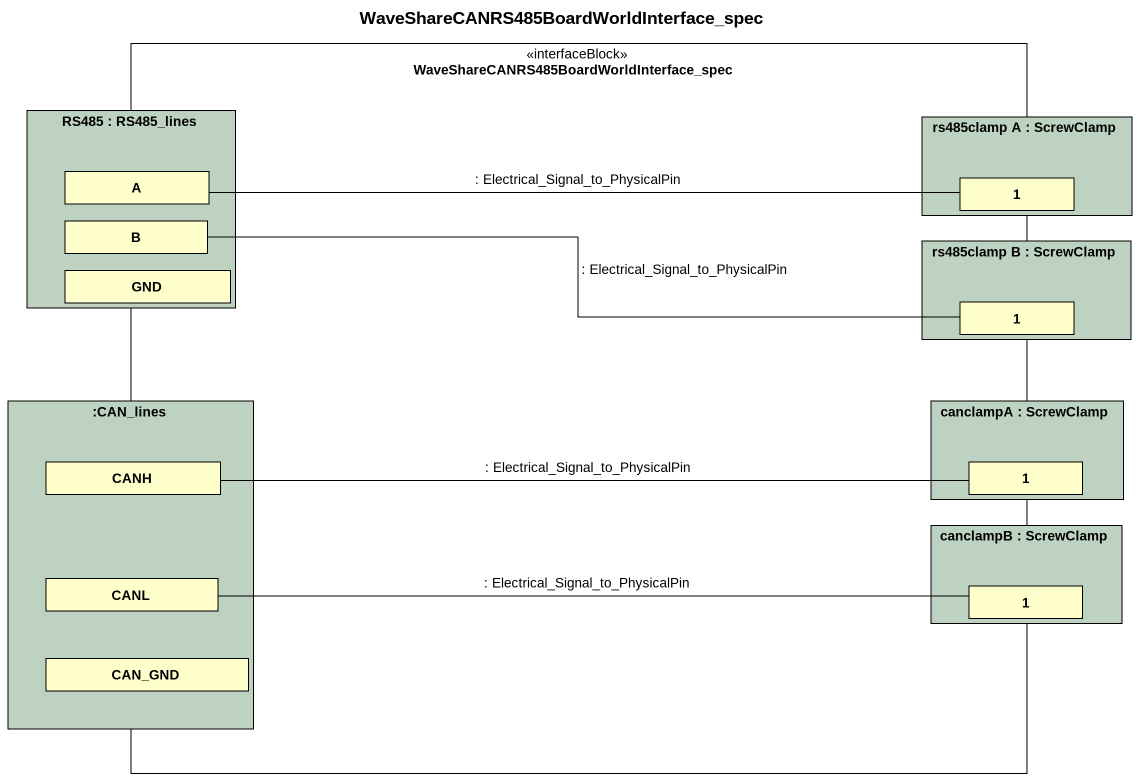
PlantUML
@startuml
title WaveShareCANRS485BoardWorldInterface_spec
rectangle "WaveShareCANRS485BoardWorldInterface_spec" as WaveShareCANRS485BoardWorldI <<interfaceBlock>> {
  rectangle "RS485 : RS485_lines" as RS485 #BDD2C1 {
    rectangle A
    rectangle B
    rectangle GND
  }
  rectangle "rs485clamp A : ScrewClamp" as rs485clamp_A #BDD2C1 {
    rectangle "1" as p1
  }
  rectangle "rs485clamp B : ScrewClamp" as rs485clamp_B #BDD2C1 {
    rectangle "1" as p1_2
  }
  rectangle ":CAN_lines" as CAN_lines #BDD2C1 {
    rectangle CANH
    rectangle CANL
    rectangle CAN_GND
  }
  rectangle "canclampA : ScrewClamp" as canclampA #BDD2C1 {
    rectangle "1" as p1_3
  }
  rectangle "canclampB : ScrewClamp" as canclampB #BDD2C1 {
    rectangle "1" as p1_4
  }
}
p1 -left- A : : Electrical_Signal_to_PhysicalPin
p1_2 -left- B : : Electrical_Signal_to_PhysicalPin
p1_3 -left- CANH : : Electrical_Signal_to_PhysicalPin
p1_4 -left- CANL : : Electrical_Signal_to_PhysicalPin
@enduml
